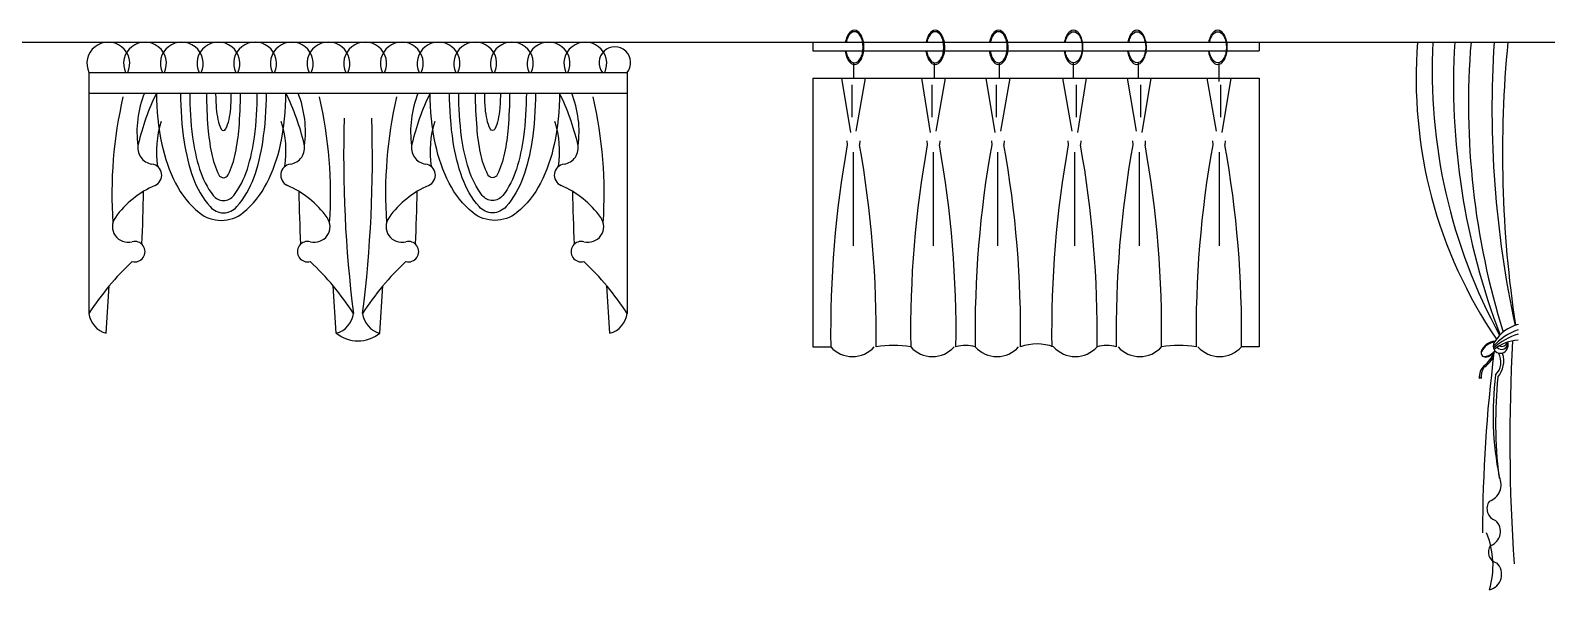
# Model space of a CAD drawing. Header units: inches. Extents: x 3.4 to 45.9, y 7.2 to 32.
# Drawn here: x 33.69 to 40.17, y 13.22 to 15.61 of the extents above; entities that cross this region are included whole.
import ezdxf

# ---------------------------------------------------------------- set-up
doc = ezdxf.new("R2010")
doc.units = ezdxf.units.IN
doc.header["$MEASUREMENT"] = 0
doc.layers.add('02', color=2, linetype='Continuous')
doc.layers.add('4', color=4, linetype='Continuous')

msp = doc.modelspace()

# ---------------------------------------------------------------- linework, layer by layer
at = {"layer": '02'}
for centre, radius, start, end in [((41.5795, 15.4043), 1.9701, 175.4045, 214.30209), ((42.0292, 15.4376), 2.3514, 176.96252, 208.6487), ((42.7645, 15.3858), 2.9959, 176.62509, 200.99995), ((43.113, 15.2972), 3.2802, 175.3662, 197.25934), ((44.359, 15.2807), 4.426, 176.35325, 192.10584), ((44.8933, 15.0887), 4.9154, 174.47203, 188.60692), ((40.1225, 14.1036), 0.2427, 108.65799, 139.2834), ((40.1225, 14.0577), 0.2689, 106.7859, 132.78873), ((40.0857, 14.1955), 0.1661, 104.26545, 148.5585), ((39.9062, 14.2368), 0.0199, 165.7423, 267.40128), ((39.9509, 14.2165), 0.0687, 94.80777, 158.46732), ((39.951, 14.2141), 0.0669, 96.02917, 157.55207), ((39.898, 14.2747), 0.0583, 277.26414, 326.94867), ((39.8887, 14.2925), 0.0748, 286.15839, 319.70817), ((39.9696, 14.2643), 0.0312, 145.07911, 296.16169), ((40.0512, 14.1173), 0.1716, 92.13157, 129.51447), ((39.9744, 14.2754), 0.0258, 218.46153, 12.70247), ((39.9762, 14.2855), 0.0226, 240.47038, 347.57733), ((39.9625, 14.2704), 0.0399, 301.40673, 16.10911), ((47.5119, 13.8609), 7.5026, 176.7503, 184.02363), ((39.9514, 14.1301), 0.0728, 136.54987, 182.97522), ((46.1152, 13.4554), 6.2227, 172.79249, 179.89519), ((39.9077, 14.1643), 0.0128, 115.04941, 141.87961), ((39.8311, 14.2757), 0.117, 305.21811, 340.07831), ((39.9034, 14.2351), 0.0157, 262.43848, 292.92896), ((39.8477, 14.2587), 0.0992, 303.40414, 338.66936), ((39.8939, 14.1953), 0.0771, 314.97688, 30.53842), ((39.8785, 14.2002), 0.1049, 319.27907, 18.01609), ((39.8829, 14.125), 0.00435, 4.15815, 163.17008), ((39.9573, 14.1343), 0.0707, 147.53733, 187.23263), ((41.2666, 13.9713), 1.3291, 172.6758, 191.53053), ((41.9552, 13.937), 2.0066, 174.43185, 186.54038), ((39.8976, 13.6724), 0.0746, 288.9386, 26.42184), ((39.9655, 13.5704), 0.0538, 144.27993, 251.50001), ((39.5819, 13.3284), 0.3556, 342.91461, 22.89829), ((39.9062, 13.4724), 0.0631, 289.3323, 48.03297), ((39.9646, 13.3843), 0.0472, 142.63346, 256.69867), ((39.9069, 13.2898), 0.0675, 282.7469, 46.04745)]:
    msp.add_arc(centre, radius, start, end, dxfattribs=at)
at = {"layer": '4'}
for p, q in [((25.2032, 15.5622), (45.5294, 15.5622)), ((37.0343, 15.5622), (37.0343, 15.5253)), ((37.0343, 15.5622), (38.9398, 15.5622)), ((38.9398, 15.5622), (38.9398, 15.5253)), ((37.0343, 15.5253), (38.9398, 15.5253)), ((37.2071, 15.4741), (37.2071, 15.4085)), ((37.5518, 15.4741), (37.5518, 15.4085)), ((37.8291, 15.4737), (37.8291, 15.4085)), ((38.1451, 15.4737), (38.1451, 15.4085)), ((38.4224, 15.4741), (38.4224, 15.4085)), ((38.767, 15.4741), (38.767, 15.3937)), ((33.9439, 15.4316), (36.2411, 15.4316)), ((33.9439, 15.4316), (33.9439, 14.4038)), ((36.2411, 15.4316), (36.2411, 14.4038)), ((37.0343, 15.4085), (38.9398, 15.4085)), ((37.0343, 15.4085), (37.0343, 14.261)), ((37.1565, 15.4085), (37.1943, 15.1757)), ((37.2578, 15.4085), (37.2182, 15.1817)), ((37.4977, 15.4085), (37.5355, 15.1757)), ((37.599, 15.4085), (37.5594, 15.1817)), ((37.773, 15.4085), (37.8108, 15.1757)), ((37.8743, 15.4085), (37.8348, 15.1817)), ((38.0999, 15.4085), (38.1394, 15.1817)), ((38.2011, 15.4085), (38.1633, 15.1757)), ((38.3752, 15.4085), (38.4147, 15.1817)), ((38.4765, 15.4085), (38.4387, 15.1757)), ((38.7164, 15.4085), (38.7559, 15.1817)), ((38.8177, 15.4085), (38.7799, 15.1757)), ((38.9398, 15.4085), (38.9398, 14.261)), ((33.9439, 15.3447), (36.2411, 15.3447)), ((37.2003, 15.379), (37.2003, 15.2415)), ((37.5415, 15.379), (37.5415, 15.2415)), ((37.8168, 15.379), (37.8168, 15.2415)), ((38.1574, 15.379), (38.1574, 15.2415)), ((38.4327, 15.379), (38.4327, 15.2415)), ((38.7739, 15.379), (38.7739, 15.2415)), ((37.1797, 15.1399), (37.1811, 15.1232)), ((37.2062, 15.092), (37.2062, 14.6915)), ((37.2346, 15.1399), (37.2331, 15.1232)), ((37.5209, 15.1399), (37.5223, 15.1232)), ((37.5474, 15.092), (37.5474, 14.6915)), ((37.5758, 15.1399), (37.5743, 15.1232)), ((37.7962, 15.1399), (37.7976, 15.1232)), ((37.8228, 15.092), (37.8228, 14.6915)), ((37.8511, 15.1399), (37.8497, 15.1232)), ((38.123, 15.1399), (38.1245, 15.1232)), ((38.1514, 15.092), (38.1514, 14.6915)), ((38.178, 15.1399), (38.1765, 15.1232)), ((38.3984, 15.1399), (38.3998, 15.1232)), ((38.4267, 15.092), (38.4267, 14.6915)), ((38.4533, 15.1399), (38.4519, 15.1232)), ((38.7396, 15.1399), (38.741, 15.1232)), ((38.7679, 15.092), (38.7679, 14.6915)), ((38.7945, 15.1399), (38.7931, 15.1232)), ((34.0174, 14.3192), (34.0306, 14.5214)), ((34.9993, 14.3192), (34.9861, 14.5214)), ((35.1856, 14.3192), (35.1988, 14.5214)), ((36.1675, 14.3192), (36.1543, 14.5214)), ((37.0343, 14.261), (37.1105, 14.261)), ((38.9398, 14.261), (38.8637, 14.261))]:
    msp.add_line(p, q, dxfattribs=at)
for points in [[(37.1718, 15.5231, 0.025535), (37.1741, 15.51, 0.070406), (37.1827, 15.4877, 0.106169), (37.1973, 15.471, 0.331449), (37.2255, 15.471, 0.106169), (37.2401, 15.4877, 0.070406), (37.2487, 15.51, 0.113705), (37.2487, 15.5687, 0.070406), (37.2401, 15.591, 0.106169), (37.2255, 15.6077, 0.331449), (37.1973, 15.6077, 0.106169), (37.1827, 15.591, 0.070406), (37.1741, 15.5687, 0.009838), (37.173, 15.5637, 0.05667)], [(37.1756, 15.5253, 0.025535), (37.1777, 15.5133, 0.070406), (37.1855, 15.4931, 0.106169), (37.1988, 15.4779, 0.331449), (37.2244, 15.4779, 0.106169), (37.2377, 15.4931, 0.070406), (37.2455, 15.5133, 0.113705), (37.2455, 15.5668, 0.070406), (37.2377, 15.587, 0.106169), (37.2244, 15.6022, 0.331449), (37.1988, 15.6022, 0.106169), (37.1855, 15.587, 0.070406), (37.1777, 15.5668, 0.009838), (37.1767, 15.5622, 0.05667)], [(37.517, 15.5231, 0.025535), (37.5193, 15.51, 0.070406), (37.5279, 15.4877, 0.106169), (37.5425, 15.471, 0.331449), (37.5707, 15.471, 0.106169), (37.5853, 15.4877, 0.070406), (37.5939, 15.51, 0.113705), (37.5939, 15.5687, 0.070406), (37.5853, 15.591, 0.106169), (37.5707, 15.6077, 0.331449), (37.5425, 15.6077, 0.106169), (37.5279, 15.591, 0.070406), (37.5193, 15.5687, 0.009838), (37.5183, 15.5637, 0.05667)], [(37.5202, 15.5253, 0.025535), (37.5224, 15.5133, 0.070406), (37.5301, 15.4931, 0.106169), (37.5434, 15.4779, 0.331449), (37.569, 15.4779, 0.106169), (37.5824, 15.4931, 0.070406), (37.5901, 15.5133, 0.113705), (37.5901, 15.5668, 0.070406), (37.5824, 15.587, 0.106169), (37.569, 15.6022, 0.331449), (37.5434, 15.6022, 0.106169), (37.5301, 15.587, 0.070406), (37.5224, 15.5668, 0.009838), (37.5214, 15.5622, 0.05667)], [(37.7874, 15.5231, 0.025535), (37.7897, 15.51, 0.070406), (37.7983, 15.4877, 0.106169), (37.8129, 15.471, 0.331449), (37.8411, 15.471, 0.106169), (37.8557, 15.4877, 0.070406), (37.8643, 15.51, 0.113705), (37.8643, 15.5687, 0.070406), (37.8557, 15.591, 0.106169), (37.8411, 15.6077, 0.331449), (37.8129, 15.6077, 0.106169), (37.7983, 15.591, 0.070406), (37.7897, 15.5687, 0.009838), (37.7887, 15.5637, 0.05667)], [(37.791, 15.5253, 0.025535), (37.7932, 15.5133, 0.070406), (37.8009, 15.4931, 0.106169), (37.8143, 15.4779, 0.331449), (37.8399, 15.4779, 0.106169), (37.8532, 15.4931, 0.070406), (37.8609, 15.5133, 0.113705), (37.8609, 15.5668, 0.070406), (37.8532, 15.587, 0.106169), (37.8399, 15.6022, 0.331449), (37.8143, 15.6022, 0.106169), (37.8009, 15.587, 0.070406), (37.7932, 15.5668, 0.009838), (37.7922, 15.5622, 0.05667)], [(38.1068, 15.5231, 0.025535), (38.1091, 15.51, 0.070406), (38.1177, 15.4877, 0.106169), (38.1323, 15.471, 0.331449), (38.1605, 15.471, 0.106169), (38.1752, 15.4877, 0.070406), (38.1837, 15.51, 0.113705), (38.1837, 15.5687, 0.070406), (38.1752, 15.591, 0.106169), (38.1605, 15.6077, 0.331449), (38.1323, 15.6077, 0.106169), (38.1177, 15.591, 0.070406), (38.1091, 15.5687, 0.009838), (38.1081, 15.5637, 0.05667)], [(38.1122, 15.5622, -0.009838), (38.1132, 15.5668, -0.070406), (38.121, 15.587, -0.106169), (38.1343, 15.6022, -0.331449), (38.1599, 15.6022, -0.106169), (38.1732, 15.587, -0.070406), (38.181, 15.5668, -0.05667)], [(38.3778, 15.5231, 0.025535), (38.3801, 15.51, 0.070406), (38.3887, 15.4877, 0.106169), (38.4033, 15.471, 0.331449), (38.4315, 15.471, 0.106169), (38.4461, 15.4877, 0.070406), (38.4547, 15.51, 0.113705), (38.4547, 15.5687, 0.070406), (38.4461, 15.591, 0.106169), (38.4315, 15.6077, 0.331449), (38.4033, 15.6077, 0.106169), (38.3887, 15.591, 0.070406), (38.3801, 15.5687, 0.009838), (38.379, 15.5637, 0.05667)], [(38.3831, 15.5622, -0.009838), (38.384, 15.5668, -0.070406), (38.3918, 15.587, -0.106169), (38.4051, 15.6022, -0.331449), (38.4307, 15.6022, -0.106169), (38.444, 15.587, -0.070406), (38.4518, 15.5668, -0.05667)], [(38.7227, 15.5231, 0.025535), (38.725, 15.51, 0.070406), (38.7336, 15.4877, 0.106169), (38.7482, 15.471, 0.331449), (38.7764, 15.471, 0.106169), (38.791, 15.4877, 0.070406), (38.7996, 15.51, 0.113705), (38.7996, 15.5687, 0.070406), (38.791, 15.591, 0.106169), (38.7764, 15.6077, 0.331449), (38.7482, 15.6077, 0.106169), (38.7336, 15.591, 0.070406), (38.725, 15.5687, 0.009838), (38.724, 15.5637, 0.05667)], [(38.7277, 15.5622, -0.009838), (38.7287, 15.5668, -0.070406), (38.7365, 15.587, -0.106169), (38.7498, 15.6022, -0.331449), (38.7754, 15.6022, -0.106169), (38.7887, 15.587, -0.070406), (38.7965, 15.5668, -0.05667)], [(38.181, 15.5668, -0.113705), (38.181, 15.5133, -0.070406), (38.1732, 15.4931, -0.106169), (38.1599, 15.4779, -0.331449), (38.1343, 15.4779, -0.106169), (38.121, 15.4931, -0.070406), (38.1132, 15.5133, -0.025535), (38.1111, 15.5253, -0.05667)], [(38.4518, 15.5668, -0.113705), (38.4518, 15.5133, -0.070406), (38.444, 15.4931, -0.106169), (38.4307, 15.4779, -0.331449), (38.4051, 15.4779, -0.106169), (38.3918, 15.4931, -0.070406), (38.384, 15.5133, -0.025535), (38.3819, 15.5253, -0.05667)], [(38.7965, 15.5668, -0.113705), (38.7965, 15.5133, -0.070406), (38.7887, 15.4931, -0.106169), (38.7754, 15.4779, -0.331449), (38.7498, 15.4779, -0.106169), (38.7365, 15.4931, -0.070406), (38.7287, 15.5133, -0.025535), (38.7266, 15.5253, -0.05667)], [(34.2324, 15.3447, 0.051822), (34.2553, 15.1248, 0.065679), (34.3133, 14.96, 0.104527), (34.4146, 14.8341, 0.356417), (34.6022, 14.8341, 0.104527), (34.7035, 14.96, 0.065679), (34.7615, 15.1248, 0.051822), (34.7843, 15.3447, 0.051822)], [(34.3348, 15.3447, 0.036862), (34.3503, 15.1355, 0.049231), (34.3885, 14.983, 0.09255), (34.4607, 14.8595, 0.457111), (34.5756, 14.8595, 0.09255), (34.6478, 14.983, 0.049231), (34.686, 15.1355, 0.036862), (34.7015, 15.3447, 0.036862)], [(34.3739, 15.3447, 0.032339), (34.3861, 15.1562, 0.043748), (34.4162, 15.0198, 0.086301), (34.4744, 14.907, 0.496853), (34.5619, 14.907, 0.086301), (34.6201, 15.0198, 0.043748), (34.6502, 15.1562, 0.032339), (34.6624, 15.3447, 0.032339)], [(34.4456, 15.3447, 0.020725), (34.4518, 15.1954, 0.028771), (34.4668, 15.0888, 0.063333), (34.4983, 14.9953, 0.626852), (34.538, 14.9953, 0.063333), (34.5695, 15.0888, 0.028771), (34.5845, 15.1954, 0.020725), (34.5907, 15.3447, 0.020725)], [(34.4847, 15.3447, 0.021604), (34.4875, 15.2787, 0.029944), (34.4945, 15.2315, 0.065436), (34.5089, 15.1902, 0.615368), (34.5274, 15.1902, 0.065436), (34.5418, 15.2315, 0.029944), (34.5488, 15.2787, 0.021604), (34.5516, 15.3447, 0.021604)], [(35.9525, 15.3447, -0.051822), (35.9296, 15.1248, -0.065679), (35.8717, 14.96, -0.104527), (35.7703, 14.8341, -0.356417), (35.5827, 14.8341, -0.104527), (35.4814, 14.96, -0.065679), (35.4234, 15.1248, -0.051822), (35.4006, 15.3447, -0.051822)], [(35.8501, 15.3447, -0.036862), (35.8346, 15.1355, -0.049231), (35.7964, 14.983, -0.09255), (35.7242, 14.8595, -0.457111), (35.6093, 14.8595, -0.09255), (35.5371, 14.983, -0.049231), (35.4989, 15.1355, -0.036862), (35.4834, 15.3447, -0.036862)], [(35.811, 15.3447, -0.032339), (35.7988, 15.1562, -0.043748), (35.7687, 15.0198, -0.086301), (35.7105, 14.907, -0.496853), (35.623, 14.907, -0.086301), (35.5648, 15.0198, -0.043748), (35.5347, 15.1562, -0.032339), (35.5225, 15.3447, -0.032339)], [(35.7393, 15.3447, -0.020725), (35.7331, 15.1954, -0.028771), (35.7181, 15.0888, -0.063333), (35.6866, 14.9953, -0.626852), (35.6469, 14.9953, -0.063333), (35.6154, 15.0888, -0.028771), (35.6004, 15.1954, -0.020725), (35.5942, 15.3447, -0.020725)], [(35.7002, 15.3447, -0.021604), (35.6974, 15.2787, -0.029944), (35.6904, 15.2315, -0.065436), (35.676, 15.1902, -0.615368), (35.6575, 15.1902, -0.065436), (35.6431, 15.2315, -0.029944), (35.6361, 15.2787, -0.021604), (35.6333, 15.3447, -0.021604)]]:
    msp.add_lwpolyline(points, format="xyb", dxfattribs=at)
for centre, radius, start, end in [((34.0265, 15.4707), 0.0914, 334.68873, 205.31127), ((34.1832, 15.4707), 0.0914, 334.68873, 205.31127), ((34.3398, 15.4707), 0.0914, 334.68873, 205.31127), ((34.4964, 15.4707), 0.0914, 334.68873, 205.31127), ((34.653, 15.4707), 0.0914, 334.68873, 205.31127), ((34.8097, 15.4707), 0.0914, 334.68873, 205.31127), ((34.9663, 15.4707), 0.0914, 334.68873, 205.31127), ((35.1229, 15.4707), 0.0914, 334.68873, 205.31127), ((35.2795, 15.4707), 0.0914, 334.68873, 205.31127), ((35.4362, 15.4707), 0.0914, 334.68873, 205.31127), ((35.5928, 15.4707), 0.0914, 334.68873, 205.31127), ((35.7494, 15.4707), 0.0914, 334.68873, 205.31127), ((35.9061, 15.4707), 0.0914, 334.68873, 205.31127), ((36.0627, 15.4707), 0.0914, 334.68873, 205.31127), ((36.1889, 15.4745), 0.0675, 320.64823, 219.35177), ((34.5951, 15.1799), 0.4463, 158.3302, 187.86107), ((35.1594, 14.89), 1.0325, 153.87152, 166.7863), ((33.8574, 14.89), 1.0325, 13.2137, 26.12848), ((34.4217, 15.1799), 0.4463, 352.13893, 21.6698), ((35.7632, 15.1799), 0.4463, 158.3302, 187.86107), ((36.3276, 14.89), 1.0325, 153.87152, 166.7863), ((35.0255, 14.89), 1.0325, 13.2137, 26.12848), ((35.5898, 15.1799), 0.4463, 352.13893, 21.6698), ((35.8863, 14.9124), 1.8446, 166.98716, 183.79145), ((33.1305, 14.9124), 1.8446, 356.20855, 13.01284), ((37.0544, 14.9124), 1.8446, 166.98716, 183.79145), ((34.2986, 14.9124), 1.8446, 356.20855, 13.01284), ((34.6607, 15.0936), 0.4289, 162.36087, 188.32002), ((34.3561, 15.0936), 0.4289, 351.67998, 17.63913), ((40.353, 15.0694), 5.3219, 178.19945, 187.18476), ((29.832, 15.0694), 5.3219, 352.81524, 1.80055), ((35.8288, 15.0936), 0.4289, 162.36087, 188.32002), ((35.5242, 15.0936), 0.4289, 351.67998, 17.63913), ((34.2217, 15.1102), 0.0693, 166.7863, 262.6691), ((34.795, 15.1102), 0.0693, 277.3309, 13.2137), ((35.3899, 15.1102), 0.0693, 166.7863, 262.6691), ((35.9632, 15.1102), 0.0693, 277.3309, 13.2137), ((41.6087, 14.3266), 4.4987, 169.79987, 180.83536), ((32.8056, 14.3266), 4.4987, 359.16464, 10.20013), ((41.9499, 14.3266), 4.4987, 169.79987, 180.83536), ((33.1467, 14.3266), 4.4987, 359.16464, 10.20013), ((42.2252, 14.3266), 4.4987, 169.79987, 180.83536), ((33.4221, 14.3266), 4.4987, 359.16464, 10.20013), ((42.5521, 14.3266), 4.4987, 169.79987, 180.83536), ((33.7489, 14.3266), 4.4987, 359.16464, 10.20013), ((42.8274, 14.3266), 4.4987, 169.79987, 180.83536), ((34.0243, 14.3266), 4.4987, 359.16464, 10.20013), ((43.1686, 14.3266), 4.4987, 169.79987, 180.83536), ((34.3655, 14.3266), 4.4987, 359.16464, 10.20013), ((34.2068, 14.9941), 0.0477, 293.61058, 82.6691), ((34.81, 14.9941), 0.0477, 97.3309, 246.38942), ((35.3749, 14.9941), 0.0477, 293.61058, 82.6691), ((35.9781, 14.9941), 0.0477, 97.3309, 246.38942), ((34.3913, 14.5721), 0.4128, 113.61058, 144.17654), ((24.6009, 15.1295), 9.5785, 357.42287, 358.77688), ((34.6255, 14.5721), 0.4128, 35.82346, 66.38942), ((44.4159, 15.1295), 9.5785, 181.22312, 182.57713), ((35.5594, 14.5721), 0.4128, 113.61058, 144.17654), ((25.7691, 15.1295), 9.5785, 357.42287, 358.77688), ((35.7937, 14.5721), 0.4128, 35.82346, 66.38942), ((45.584, 15.1295), 9.5785, 181.22312, 182.57713), ((34.1109, 14.7744), 0.0671, 144.17654, 284.90545), ((34.9058, 14.7744), 0.0671, 255.09455, 35.82346), ((35.2791, 14.7744), 0.0671, 144.17654, 284.90545), ((36.074, 14.7744), 0.0671, 255.09455, 35.82346), ((34.1394, 14.6673), 0.0438, 255.09455, 104.90545), ((34.8773, 14.6673), 0.0438, 75.09455, 284.90545), ((35.3076, 14.6673), 0.0438, 255.09455, 104.90545), ((36.0455, 14.6673), 0.0438, 75.09455, 284.90545), ((34.9536, 13.7498), 1.203, 133.32433, 147.07223), ((34.0632, 13.7498), 1.203, 32.92777, 46.67567), ((36.1217, 13.7498), 1.203, 133.32433, 147.07223), ((35.2313, 13.7498), 1.203, 32.92777, 46.67567), ((34.0416, 14.4145), 0.0984, 186.27434, 255.76628), ((34.9751, 14.4145), 0.0984, 284.23372, 353.72566), ((35.2098, 14.4145), 0.0984, 186.27434, 255.76628), ((36.1433, 14.4145), 0.0984, 284.23372, 353.72566), ((35.0925, 14.4355), 0.149, 231.32562, 308.67438), ((37.2033, 14.3428), 0.1237, 221.40412, 318.59588), ((37.3777, 13.8079), 0.459, 80.72995, 99.27005), ((37.5444, 14.3428), 0.1237, 221.40412, 318.59588), ((37.686, 14.1254), 0.1416, 73.16446, 106.83554), ((37.8198, 14.3428), 0.1237, 221.40412, 318.59588), ((37.9909, 14.0601), 0.2129, 70.62586, 109.37414), ((38.1544, 14.3428), 0.1237, 221.40412, 318.59588), ((38.2882, 14.1254), 0.1416, 73.16446, 106.83554), ((38.4297, 14.3428), 0.1237, 221.40412, 318.59588), ((38.5964, 13.8079), 0.459, 80.72995, 99.27005), ((38.7709, 14.3428), 0.1237, 221.40412, 318.59588)]:
    msp.add_arc(centre, radius, start, end, dxfattribs=at)

doc.saveas('drawing.dxf')
